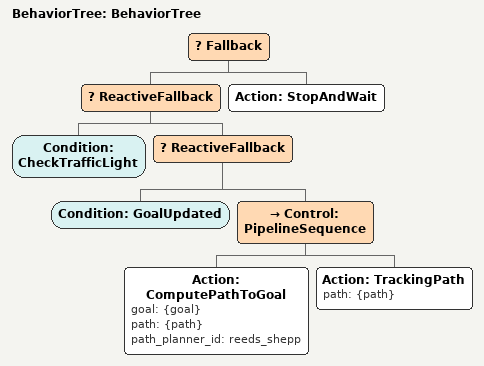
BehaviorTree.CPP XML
<?xml version="1.0"?>
<root main_tree_to_execute="BehaviorTree">
    <BehaviorTree ID="BehaviorTree">
        <Fallback>
            <ReactiveFallback>
                <Condition ID="CheckTrafficLight"/>
                <ReactiveFallback>
                    <Condition ID="GoalUpdated"/>
                    <Control ID="PipelineSequence">
                        <Action ID="ComputePathToGoal" goal="{goal}" path="{path}" path_planner_id="reeds_shepp"/>
                        <Action ID="TrackingPath" path="{path}"/>
                    </Control>
                </ReactiveFallback>
            </ReactiveFallback>
            <Action ID="StopAndWait"/>
        </Fallback>
    </BehaviorTree>
</root>
